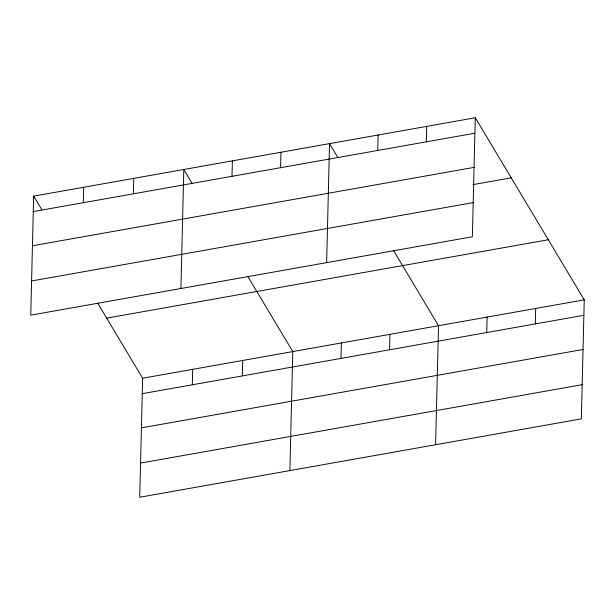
<?xml version="1.0" encoding="UTF-8"?>
<svg xmlns="http://www.w3.org/2000/svg" width="615" height="615" viewBox="0 0 615 615"><rect width="100%" height="100%" fill="white"/><g stroke="black" fill="none" stroke-linecap="round" stroke-linejoin="round"><path stroke-width="0.92" d="M33.656 196.131L30.75 315.157L472.366 236.775L475.28 117.757L33.656 196.131L41.92 209.938M83.333 202.704L83.709 187.252M133.378 193.817L133.763 178.365M97.647 303.057L142.634 378.225L139.72 497.243L581.344 418.869L584.25 299.843L475.28 117.757M180.902 288.504L183.808 169.486L192.072 183.285M192.303 384.798L192.679 369.338M232.009 176.313L232.385 160.861M242.356 375.911L242.733 360.459M280.586 167.695L280.963 152.243M289.873 470.598L292.786 351.572L247.799 276.404M326.634 262.643L329.54 143.618L337.804 157.425M340.987 358.407L341.363 342.955M377.741 150.452L378.117 135M389.564 349.781L389.941 334.329M426.318 141.827L426.695 126.375M435.605 444.73L438.518 325.712L393.531 250.536M486.719 332.538L487.095 317.086M535.296 323.921L535.673 308.469M33.279 211.583L474.895 133.209M32.449 245.762L474.065 167.388M472.935 184.638L511.234 177.843M31.588 280.978L473.204 202.596M106.672 318.132L548.288 239.758M142.634 378.225L584.25 299.843M142.257 393.677L583.873 315.295M141.419 427.856L583.035 349.474M140.558 463.072L582.174 384.69"/></g></svg>
